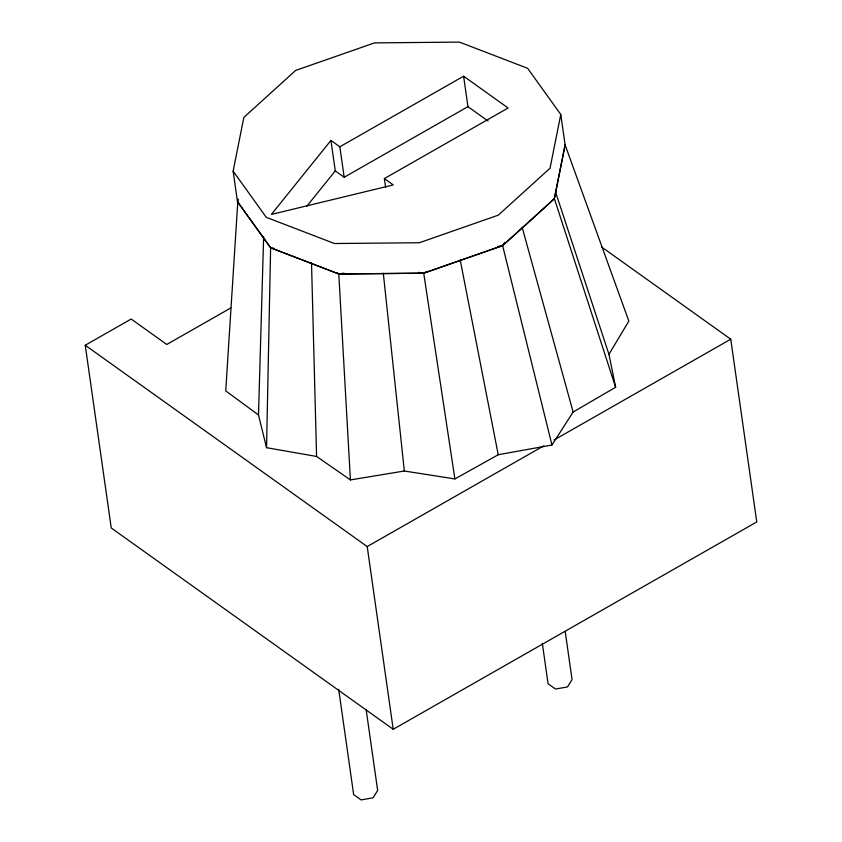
<?xml version="1.0" encoding="UTF-8"?>
<svg xmlns="http://www.w3.org/2000/svg" width="842" height="842" viewBox="0 0 842 842"><rect width="100%" height="100%" fill="white"/><g stroke="black" fill="none" stroke-linecap="round" stroke-linejoin="round"><path stroke-width="1.26" d="M266.535 447.691L270.619 247.79L237.465 201.627L233.129 171.168L243.854 117.417L295.616 70.454L374.522 42.889L459.437 42.1L527.608 68.297L560.772 114.459L565.108 144.908L628.848 321.107L608.945 354.303L615.639 387.257L573.128 412.033L551.973 445.018L498.232 454.743L454.89 478.94L404.328 471.004L350.409 479.919L316.581 456.448L266.535 447.691L258.494 414.969L263.641 236.907M560.772 114.459L550.037 168.211L498.285 215.163L419.379 242.738L334.463 243.527L266.293 217.331L233.129 171.168M258.494 414.969L225.73 390.888L237.97 199.07L237.465 201.627L270.619 247.79L338.8 273.976L423.715 273.187L502.621 245.622L528.65 222.204L554.373 198.67L565.108 144.908L554.373 198.67L615.639 387.257M274.439 248.453L270.619 247.79L338.8 273.976L423.715 273.187L502.621 245.622L504.684 242.401M330.938 140.435L271.387 214.426L393.267 184.935L384.362 178.578L508.126 107.997L463.605 76.212L339.842 146.792L330.938 140.435L335.274 170.894L344.178 177.252L467.942 106.66L488.076 121.037M306.72 206.364L335.274 170.894M497.475 246.548L502.621 245.622L554.373 198.67M601.514 246.938L730.751 339.21L756.758 521.945L393.214 729.288L111.249 527.976L85.242 345.241L131.163 319.044L166.779 344.473L230.708 308.014M85.242 345.241L367.207 546.563L543.848 445.807M554.11 439.966L730.751 339.21M418.579 272.387L423.715 273.187L427.126 271.282M336.684 272.513L338.8 273.976L343.957 273.124M555.499 191.881L608.945 354.303M522.25 227.645L573.128 412.033M502.621 245.622L551.973 445.018M460.206 259.978L498.232 454.743M423.715 273.187L454.89 478.94M565.214 631.479L572.055 679.578L567.487 686.946L555.488 689.03L548.068 683.725L542.332 643.425M463.605 76.212L467.942 106.66M384.362 178.578L385.625 187.461M339.842 146.792L344.178 177.252M367.207 546.563L393.214 729.288M366.186 709.859L377.658 790.449L373.08 797.827L361.081 799.9L353.661 794.606L338.673 689.303M383.31 273.24L404.328 471.004M338.8 273.976L350.409 479.919M311.508 262.757L316.581 456.448"/></g></svg>
